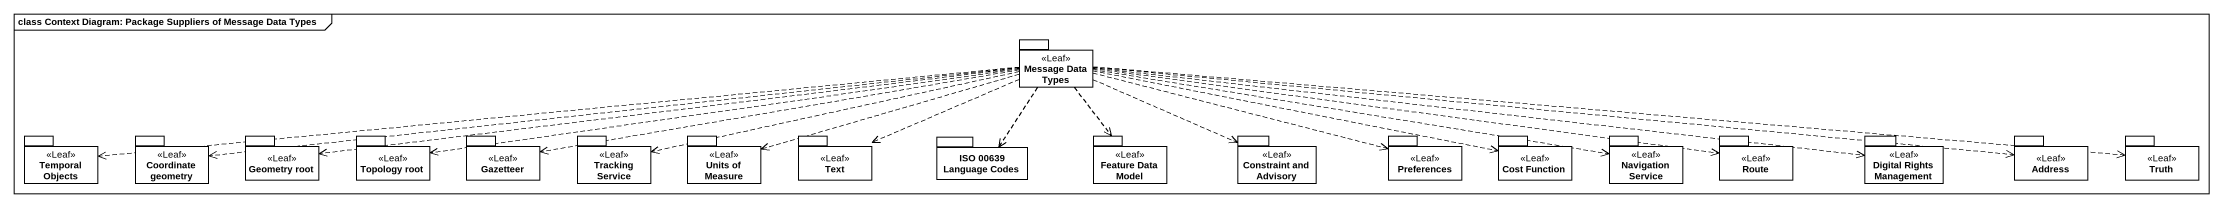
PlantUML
@startuml
mainframe class Context Diagram: Package Suppliers of Message Data Types
package "Message Data Types" as Message_Data_Types <<Leaf>> {
}
package "Temporal Objects" as Temporal_Objects <<Leaf>> {
}
package "Coordinate geometry" as Coordinate_geometry <<Leaf>> {
}
package "Geometry root" as Geometry_root <<Leaf>> {
}
package "Topology root" as Topology_root <<Leaf>> {
}
package Gazetteer <<Leaf>> {
}
package "Tracking Service" as Tracking_Service <<Leaf>> {
}
package "Units of Measure" as Units_of_Measure <<Leaf>> {
}
package Text <<Leaf>> {
}
package "ISO 00639 Language Codes" as ISO_00639_Language_Codes {
}
package "Feature Data Model" as Feature_Data_Model <<Leaf>> {
}
package "Constraint and Advisory" as Constraint_and_Advisory <<Leaf>> {
}
package Preferences <<Leaf>> {
}
package "Cost Function" as Cost_Function <<Leaf>> {
}
package "Navigation Service" as Navigation_Service <<Leaf>> {
}
package Route <<Leaf>> {
}
package "Digital Rights Management" as Digital_Rights_Management <<Leaf>> {
}
package Address <<Leaf>> {
}
package Truth <<Leaf>> {
}
Message_Data_Types .left.> Temporal_Objects
Message_Data_Types .left.> Coordinate_geometry
Message_Data_Types .left.> Geometry_root
Message_Data_Types .left.> Topology_root
Message_Data_Types .left.> Gazetteer
Message_Data_Types .left.> Tracking_Service
Message_Data_Types .left.> Units_of_Measure
Message_Data_Types .left.> Text
Message_Data_Types ..> ISO_00639_Language_Codes
Message_Data_Types ..> Feature_Data_Model
Message_Data_Types .right.> Constraint_and_Advisory
Message_Data_Types .right.> Preferences
Message_Data_Types .right.> Cost_Function
Message_Data_Types .right.> Navigation_Service
Message_Data_Types .right.> Route
Message_Data_Types .right.> Digital_Rights_Management
Message_Data_Types .right.> Address
Message_Data_Types .right.> Truth
@enduml
